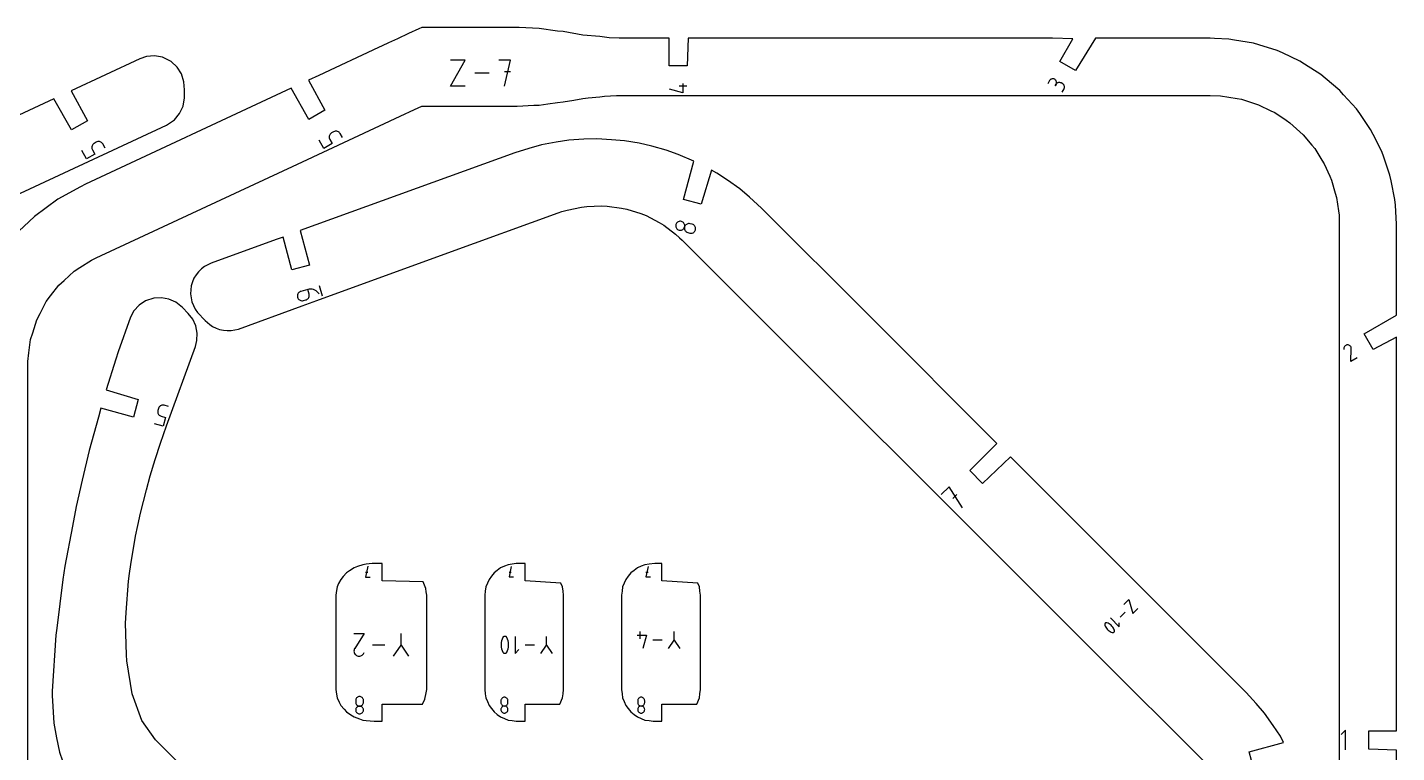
# Model space of a CAD drawing. Extents: x 8 to 595, y 8 to 396.
# Drawn here: x 387.6 to 594.9, y 114.1 to 224 of the extents above; entities that cross this region are included whole.
import ezdxf

# ---------------------------------------------------------------- set-up
doc = ezdxf.new("R2010")
doc.units = 0
doc.layers.add('Layer_1', color=7, linetype='CONTINUOUS')

msp = doc.modelspace()

# ---------------------------------------------------------------- linework, layer by layer
at = {"layer": 'Layer_1', "color": 5}
for points in [[(594.872172, 95.67506), (594.872172, 114.488762), (590.661533, 114.638763), (590.661533, 117.388768), (594.859662, 117.388768), (594.872186, 121.836312), (594.872186, 141.830387), (594.872186, 147.99757), (594.872186, 167.991642), (594.872186, 174.158818), (594.872186, 177.042177), (591.332308, 175.171633), (589.957307, 177.553193), (594.872186, 180.39081), (594.872186, 194.152901), (594.67825, 197.049538), (594.620521, 197.911952), (594.042262, 200.756911), (593.870096, 201.603934), (592.917808, 204.346421), (592.634273, 205.162954), (591.324945, 207.754053), (590.935112, 208.525494), (589.292102, 210.918953), (588.802919, 211.63155), (586.855558, 213.784648), (586.275771, 214.425695), (584.058764, 216.300042), (583.398706, 216.858084), (580.951698, 218.420198), (580.223145, 218.885286), (577.589737, 220.107326), (576.805699, 220.471149), (574.032911, 221.331281), (573.207383, 221.587359), (570.344701, 222.07023), (569.492408, 222.214002), (567.317063, 222.323144), (566.669409, 222.355635), (561.043052, 222.355635), (549.275296, 222.355635), (546.264496, 217.440774), (543.882922, 218.815778), (545.877118, 222.269807), (542.802293, 222.355635), (537.175925, 222.355635), (518.935169, 222.355635), (513.308801, 222.355635), (495.068042, 222.355635), (490.848263, 222.355635), (487.642871, 222.355635), (487.49287, 218.145017), (484.742875, 218.145017), (484.742875, 222.343146), (477.167703, 222.355635), (475.675901, 222.412199), (474.273825, 222.588694), (471.692186, 222.81904), (468.712223, 223.347282), (467.870986, 223.427769), (465.07785, 223.82415), (464.093642, 223.86691), (462.034637, 223.986802), (460.582385, 223.986802), (456.926359, 223.986802), (453.585913, 223.986802), (449.073003, 223.986802), (447.333795, 223.986802), (446.867119, 223.769176), (445.308127, 223.042218), (443.618696, 222.254412), (442.28454, 221.632292), (441.320684, 221.182836), (440.738001, 220.911126), (431.719713, 216.705828), (430.163237, 215.980034), (432.618319, 211.427705), (430.236752, 210.052704), (427.524907, 214.749746), (396.403085, 200.23741), (395.63712, 199.849168), (392.218664, 197.933588), (388.691303, 195.355601), (385.504573, 192.367002)], [(365.843013, 189.219416), (408.64832, 209.179872), (409.852513, 209.98387), (410.653149, 210.936158), (411.180414, 212.062962), (411.398491, 213.287715), (411.404417, 214.521576), (411.31175, 215.751949), (410.935653, 216.925478), (410.270833, 217.962539), (409.362151, 218.793602), (408.075363, 219.455449), (406.858029, 219.673674), (405.62554, 219.571784), (404.61366, 219.232035), (394.233859, 214.391846), (396.688942, 209.83952), (394.307374, 208.464516), (391.595529, 213.161562), (360.553918, 198.686628)], [(387.665965, 110.020419), (387.665965, 172.825897), (387.677398, 173.349726), (387.822196, 174.663954), (388.090279, 176.700254), (388.410943, 177.717267), (389.028551, 179.676072), (389.520948, 180.621943), (390.46932, 182.443755), (391.118484, 183.289751), (392.368796, 184.919196), (393.155007, 185.639629), (394.669274, 187.027206), (395.568642, 187.600159), (397.300855, 188.703708), (398.001302, 189.049123), (428.499533, 203.270693), (444.800787, 210.87208), (445.467212, 211.182849), (446.213108, 211.530652), (447.333781, 212.05325), (447.998361, 212.05325), (449.553399, 212.05325), (450.233663, 212.05325), (452.140879, 212.05325), (452.773692, 212.05325), (455.061734, 212.05325), (455.571629, 212.05325), (458.277074, 212.05325), (461.744061, 212.05325), (464.2653, 212.180892), (465.077836, 212.215888), (466.369782, 212.399234), (467.870971, 212.612269), (468.712209, 212.692755), (470.314081, 212.976696), (471.692172, 213.220994), (472.489422, 213.292135), (474.27381, 213.451344), (474.977016, 213.557925), (476.776575, 213.669569), (481.387458, 213.684385), (495.068028, 213.684385), (500.694396, 213.684385), (518.935155, 213.684385), (524.561523, 213.684385), (542.802279, 213.684385), (548.428647, 213.684385), (566.669395, 213.684385), (568.211098, 213.603578), (570.737427, 213.220073), (571.394515, 213.104211), (573.351479, 212.468353), (573.986045, 212.262165), (575.835479, 211.360151), (576.435162, 211.067663), (578.141044, 209.917022), (578.694199, 209.543921), (580.223368, 208.167043), (580.719204, 207.720603), (582.041842, 206.144321), (582.470735, 205.633221), (583.561129, 203.888191), (583.914704, 203.322378), (584.751623, 201.442563), (585.023011, 200.833037), (585.590204, 198.855079), (585.774107, 198.213711), (586.060481, 196.176046), (586.153326, 195.515339), (586.189242, 194.486484), (586.200883, 188.012782), (586.200883, 168.106506), (586.200883, 161.966409), (586.200883, 142.06013), (586.200883, 135.920033), (586.200883, 116.013757), (586.200883, 109.87366)], [(573.265592, 111.587428), (572.553837, 114.243727), (577.749736, 115.635959), (577.277798, 116.595554), (576.190112, 118.227928), (574.889888, 120.067685), (573.609838, 121.554027), (572.109724, 123.23477), (536.432402, 158.913942), (532.195575, 154.889248), (530.251028, 156.833795), (534.37295, 160.955718), (515.035019, 180.311325), (498.742041, 196.604303), (496.915804, 198.248061), (495.429462, 199.528112), (493.589709, 200.828331), (491.957331, 201.916022), (491.145868, 202.361205), (489.605509, 197.192065), (486.949212, 197.903818), (488.512041, 203.736379), (486.143448, 204.731486), (484.29507, 205.38817), (482.126825, 205.999683), (480.211758, 206.424247), (477.988214, 206.786369), (476.03548, 206.972372), (473.785247, 207.080459), (471.824463, 207.025086), (469.576456, 206.87774), (467.637334, 206.581826), (465.420458, 206.180952), (463.532404, 205.648992), (461.375157, 204.999729), (428.914356, 193.186357), (430.31811, 187.947476), (427.661818, 187.235723), (426.326962, 192.21746), (425.281783, 191.864209), (415.416685, 188.273611), (414.416142, 187.768764), (413.962445, 187.388056), (413.493488, 186.972252), (413.153773, 186.487097), (412.802735, 185.967878), (412.600172, 185.411329), (412.389029, 184.821219), (412.330992, 184.197161), (412.279373, 183.607151), (412.378093, 182.988224), (412.480937, 182.404952), (412.730224, 181.829916), (412.980526, 181.293139), (413.364774, 180.79799), (414.508701, 179.578015), (415.20748, 178.97988), (415.650927, 178.669375), (416.202624, 178.406228), (416.711316, 178.22108), (417.308059, 178.088786), (417.847343, 178.041605), (418.45856, 178.046938), (418.991677, 178.140947), (419.586021, 178.283638), (429.20481, 181.782488), (431.417034, 182.587675), (451.259375, 189.809694), (467.963781, 195.889594), (468.487964, 196.067533), (469.301707, 196.291019), (471.460887, 196.769699), (472.300027, 196.858958), (474.509532, 196.955423), (475.35208, 196.908107), (477.544764, 196.619432), (478.368637, 196.436783), (480.477882, 195.771743), (481.261485, 195.458552), (483.223204, 194.437344), (483.946005, 194.001817), (485.700587, 192.655477), (486.343643, 192.109024), (486.743517, 191.726233), (548.10542, 130.364329), (567.088014, 111.381735)], [(487.085566, 35.974316), (407.003436, 116.056445), (404.940332, 118.998162), (403.484383, 123.02456), (402.663458, 127.992073), (402.588603, 128.906832), (402.48441, 133.741914), (402.490461, 134.486557), (402.542529, 135.351353), (402.937389, 140.100743), (403.061039, 141.251675), (403.263247, 142.59006), (403.996493, 146.885204), (404.307973, 148.506275), (404.744825, 150.394162), (405.620938, 153.906904), (406.193632, 156.031485), (406.953786, 158.505975), (407.756613, 160.977803), (408.661149, 163.600367), (413.051372, 175.662377), (413.266651, 176.542823), (413.317404, 177.652768), (413.108514, 178.745067), (412.651042, 179.759549), (411.969897, 180.640275), (411.071148, 181.54052), (410.078807, 182.339222), (409.038447, 182.808667), (407.914339, 183.015647), (406.772843, 182.947292), (405.471806, 182.533679), (404.517168, 181.902455), (403.741985, 181.061496), (403.191906, 180.060903), (401.366996, 174.82857), (400.987783, 173.705781), (399.555504, 169.052983), (404.361026, 167.610063), (403.649276, 164.953768), (398.738071, 166.269718), (398.348777, 164.950219), (396.973778, 159.860636), (395.910054, 155.372586), (394.988148, 151.388628), (394.413916, 148.400024), (393.300985, 142.372519), (392.990693, 140.326357), (392.045249, 132.972304), (391.931546, 131.919531), (391.357019, 123.413607), (391.353814, 122.768074), (391.595283, 118.555196), (392.028074, 116.371016), (392.467348, 114.154185), (392.922483, 112.883244)]]:
    msp.add_lwpolyline(points, dxfattribs=at)
at = {"layer": 'Layer_1', "color": 1}
for points in [[(453.854617, 215.061143), (451.664209, 215.061143), (453.854617, 219.006056), (451.664209, 219.006056)], [(459.847433, 215.061143), (460.724438, 219.006056), (458.970184, 219.006056)], [(457.491332, 217.033591), (455.334326, 217.033591)], [(460.724438, 217.249318), (459.847433, 217.249318)], [(544.245905, 214.169811), (544.526237, 214.655374), (544.526237, 214.655374), (544.568817, 214.74721), (544.593688, 214.842421), (544.601414, 214.938821), (544.592629, 215.034251), (544.5679, 215.126513), (544.527849, 215.213479), (544.473062, 215.292974), (544.404137, 215.362824), (544.321671, 215.420853), (544.078555, 215.56122), (544.078555, 215.56122), (543.987097, 215.603595), (543.892164, 215.62836), (543.795937, 215.636086), (543.700595, 215.627267), (543.608309, 215.602537), (543.521268, 215.562423), (543.441642, 215.507537), (543.371609, 215.4384), (543.313355, 215.35561), (543.172992, 215.112493), (543.313355, 215.35561), (543.313355, 215.35561), (543.355935, 215.447463), (543.380771, 215.542678), (543.388461, 215.63912), (543.379607, 215.734568), (543.354771, 215.826918), (543.314551, 215.913994), (543.259528, 215.993619), (543.190313, 216.063639), (543.10747, 216.121882), (543.10747, 216.121882), (543.016013, 216.164258), (542.921077, 216.189023), (542.824853, 216.196749), (542.729508, 216.187929), (542.637224, 216.1632), (542.55018, 216.123106), (542.470558, 216.0682), (542.400525, 215.999063), (542.342271, 215.916273), (542.061936, 215.430709)], [(486.835821, 215.505604), (486.835821, 214.069989), (484.825094, 214.643317)], [(487.410616, 215.075268), (486.262321, 215.075268)], [(435.309978, 207.283), (434.947196, 207.911364), (434.947196, 207.911364), (434.871941, 208.018291), (434.781383, 208.107625), (434.678337, 208.178618), (434.565614, 208.230508), (434.446026, 208.262505), (434.322388, 208.273864), (434.197518, 208.263846), (434.074233, 208.231672), (433.95534, 208.176551), (433.64231, 207.995833), (433.64231, 207.995833), (433.535185, 207.920448), (433.445802, 207.829887), (433.374879, 207.7269), (433.323148, 207.614311), (433.291328, 207.494917), (433.280145, 207.371494), (433.290305, 207.246868), (433.322548, 207.123837), (433.377603, 207.005194), (433.740389, 206.37683), (432.480291, 205.649314), (431.754723, 206.906043)], [(399.380618, 205.694812), (399.017836, 206.323176), (399.017836, 206.323176), (398.942585, 206.430103), (398.852027, 206.519437), (398.748977, 206.59043), (398.636254, 206.642299), (398.516666, 206.674331), (398.393035, 206.685691), (398.268165, 206.675637), (398.144873, 206.643463), (398.02598, 206.588342), (397.712957, 206.407624), (397.712957, 206.407624), (397.605825, 206.332239), (397.516442, 206.241678), (397.445519, 206.138691), (397.393788, 206.026102), (397.361968, 205.906708), (397.350785, 205.783285), (397.360945, 205.658659), (397.393188, 205.535628), (397.448243, 205.416985), (397.811029, 204.788621), (396.550931, 204.061105), (395.825363, 205.317834)], [(432.263375, 183.265278), (431.840538, 184.843321)], [(431.751581, 183.597278), (431.751581, 183.597278), (431.62319, 183.777684), (431.472953, 183.934606), (431.303932, 184.066808), (431.119226, 184.173092), (430.9219, 184.252238), (430.715047, 184.303043), (430.501751, 184.324292), (430.285082, 184.314773), (430.068132, 184.273271), (429.015576, 183.991236), (429.015576, 183.991236), (428.892517, 183.946171), (428.782534, 183.881832), (428.687091, 183.800728), (428.607648, 183.705365), (428.545664, 183.598246), (428.502601, 183.481879), (428.479916, 183.358765), (428.479076, 183.231417), (428.501531, 183.102336), (428.501531, 183.102336), (428.54655, 182.979578), (428.610923, 182.869854), (428.692125, 182.774634), (428.787615, 182.695358), (428.894877, 182.633497), (429.011385, 182.590526), (429.134622, 182.567903), (429.262062, 182.567095), (429.391175, 182.589563), (429.742094, 182.683592), (429.742094, 182.683592), (429.865138, 182.728687), (429.975079, 182.793103), (430.070467, 182.874307), (430.149855, 182.96977), (430.211779, 183.076959), (430.254802, 183.193351), (430.277474, 183.316418), (430.278337, 183.443623), (430.255942, 183.57244), (430.068149, 184.273289)], [(588.919886, 173.908875), (587.948823, 173.348241), (588.012126, 175.310814), (588.012126, 175.310814), (588.012429, 175.312931), (588.012687, 175.314695), (588.012902, 175.316459), (588.013053, 175.318575), (588.013159, 175.320692), (588.013202, 175.322809), (588.013226, 175.324925), (588.01318, 175.327042), (588.013096, 175.329159), (588.013096, 175.329159), (588.004206, 175.430099), (587.978241, 175.525042), (587.936815, 175.612464), (587.881499, 175.690773), (587.81391, 175.75844), (587.735664, 175.813882), (587.648352, 175.85557), (587.553613, 175.881923), (587.453015, 175.891412), (587.453015, 175.891412), (587.35216, 175.881887), (587.257269, 175.855499), (587.169915, 175.813836), (587.091669, 175.758433), (587.024101, 175.690812), (586.968785, 175.612556), (586.927274, 175.525169), (586.901169, 175.430236), (586.891961, 175.329271), (586.89884, 175.170151)], [(408.980771, 166.568431), (408.309537, 166.74829), (408.309537, 166.74829), (408.186164, 166.769738), (408.064324, 166.768913), (407.946473, 166.747195), (407.834996, 166.705993), (407.732331, 166.646684), (407.640892, 166.570661), (407.563111, 166.479309), (407.501421, 166.374016), (407.458234, 166.256162), (407.368626, 165.921793), (407.368626, 165.921793), (407.347123, 165.798189), (407.347934, 165.676315), (407.369639, 165.558556), (407.410856, 165.447273), (407.470165, 165.344859), (407.546168, 165.253689), (407.637447, 165.176179), (407.742626, 165.114705), (407.860255, 165.071647), (408.531492, 164.891785), (408.17081, 163.545724), (406.828354, 163.905426)], [(529.162186, 151.170557), (527.116986, 154.385062), (525.947519, 153.215596)], [(528.288101, 153.213947), (527.703449, 152.629295)], [(439.133078, 142.344534), (438.768447, 140.704351), (439.497815, 140.704351)], [(438.768447, 141.434749), (439.133078, 141.434749)], [(460.861533, 142.305295), (460.514346, 140.743594), (461.208818, 140.743594)], [(460.514346, 141.439042), (460.861533, 141.439042)], [(481.568833, 142.305295), (481.221646, 140.743594), (481.916118, 140.743594)], [(481.221646, 141.439042), (481.568833, 141.439042)], [(553.590984, 136.54041), (554.334851, 137.284277), (554.930684, 135.200711), (555.674551, 135.944578)], [(553.025794, 134.635526), (553.758319, 135.368051)], [(551.555811, 134.505238), (552.895511, 133.165538), (552.895429, 133.761286)], [(437.045191, 132.155829), (438.571734, 132.155829), (437.161156, 129.884977), (437.161156, 129.884977), (437.159463, 129.882896), (437.15784, 129.880779), (437.156288, 129.878627), (437.154771, 129.87644), (437.153289, 129.874182), (437.151843, 129.871819), (437.150396, 129.869349), (437.148985, 129.866774), (437.147539, 129.864058), (437.147539, 129.864058), (437.089295, 129.739005), (437.05527, 129.60938), (437.044634, 129.478105), (437.056543, 129.348117), (437.09017, 129.222337), (437.144681, 129.103698), (437.219241, 128.995131), (437.313013, 128.89956), (437.425171, 128.81992), (437.425171, 128.81992), (437.55057, 128.762506), (437.680396, 128.729002), (437.811745, 128.718666), (437.941716, 128.730734), (438.067407, 128.764453), (438.185912, 128.819073), (438.294335, 128.893838), (438.389768, 128.987994), (438.469309, 129.100784), (438.569544, 129.293059)], [(444.175729, 130.243089), (444.175729, 132.15591)], [(461.422089, 131.726149), (461.422089, 129.148243), (461.995191, 129.721507)], [(466.198073, 130.291617), (466.198073, 131.72623)], [(479.901125, 131.898972), (481.332507, 131.898972), (480.760859, 129.894167)], [(480.330184, 132.472073), (480.330184, 131.327161)], [(482.29898, 131.183118), (483.708536, 131.183118)], [(484.675574, 129.894086), (485.535307, 131.13761), (486.395203, 129.894086)], [(485.535307, 131.037541), (485.535307, 132.472154)], [(439.860626, 130.437194), (441.740035, 130.437194)], [(443.029417, 128.718482), (444.175729, 130.376517), (445.322257, 128.718482)], [(462.961746, 130.437194), (464.371301, 130.437194)], [(465.338339, 129.148162), (466.198073, 130.39169), (467.057968, 129.148162)], [(587.150593, 114.527328), (587.150593, 117.500207), (586.489696, 116.839116)]]:
    msp.add_lwpolyline(points, dxfattribs=at)
for points in [[(486.60223, 194.591106), (486.60223, 194.591106), (486.481148, 194.612133), (486.361524, 194.611267), (486.245751, 194.589892), (486.136224, 194.549363), (486.035324, 194.491069), (485.945456, 194.416368), (485.869024, 194.326615), (485.808383, 194.223218), (485.765956, 194.107522), (485.765956, 194.107522), (485.74485, 193.986112), (485.745656, 193.866243), (485.766986, 193.7503), (485.807455, 193.640669), (485.865677, 193.539735), (485.940265, 193.449876), (486.029838, 193.373473), (486.133004, 193.312914), (486.248378, 193.27058), (486.248378, 193.27058), (486.370015, 193.249411), (486.490076, 193.250175), (486.606176, 193.271488), (486.715942, 193.311971), (486.816985, 193.370258), (486.906942, 193.444949), (486.983437, 193.534664), (487.044068, 193.638052), (487.086483, 193.7537), (487.086483, 193.7537), (487.107574, 193.875061), (487.106746, 193.994907), (487.085368, 194.110852), (487.044802, 194.220516), (486.986425, 194.321509), (486.911607, 194.411454), (486.82172, 194.487961), (486.718125, 194.54865)], [(487.899537, 192.828142), (487.899537, 192.828142), (488.021115, 192.806989), (488.140999, 192.8078), (488.256854, 192.829178), (488.366326, 192.869741), (488.467055, 192.928113), (488.55673, 193.002871), (488.632985, 193.092646), (488.693452, 193.196069), (488.735801, 193.311737), (488.735801, 193.311737), (488.756957, 193.433082), (488.756301, 193.552882), (488.735168, 193.668762), (488.694896, 193.778346), (488.636834, 193.879254), (488.56231, 193.969119), (488.472667, 194.045561), (488.369245, 194.106207), (488.253385, 194.148674), (487.924458, 194.23681), (487.924458, 194.23681), (487.802825, 194.257984), (487.682787, 194.257233), (487.566714, 194.235932), (487.456985, 194.195461), (487.355965, 194.137197), (487.266023, 194.062521), (487.189556, 193.972783), (487.128917, 193.869388), (487.086495, 193.753688), (487.086495, 193.753688), (487.065389, 193.632277), (487.066212, 193.512401), (487.087585, 193.39645), (487.128139, 193.286799), (487.186503, 193.185824), (487.261303, 193.095906), (487.351166, 193.019424), (487.45472, 192.95876), (487.570593, 192.916296)], [(550.855948, 133.770032), (550.855948, 133.770032), (550.813162, 133.750544), (550.77544, 133.724397), (550.743265, 133.692557), (550.717145, 133.65596), (550.697531, 133.615591), (550.684921, 133.572399), (550.679815, 133.52733), (550.682659, 133.481381), (550.693971, 133.43548), (550.693971, 133.43548), (550.763164, 133.263079), (550.848746, 133.100092), (550.949734, 132.947497), (551.065145, 132.806288), (551.193974, 132.677459), (551.335239, 132.561993), (551.487943, 132.460895), (551.651097, 132.375146), (551.82372, 132.305731), (551.82372, 132.305731), (551.842481, 132.300096), (551.861594, 132.29586), (551.880932, 132.293046), (551.900386, 132.291647), (551.919851, 132.291654), (551.939196, 132.293089), (551.958316, 132.295945), (551.977103, 132.300213), (551.995427, 132.305916), (551.995427, 132.305916), (552.03871, 132.3254), (552.076816, 132.351533), (552.10921, 132.383428), (552.135522, 132.420017), (552.155243, 132.460393), (552.167881, 132.503613), (552.172947, 132.548742), (552.170003, 132.59479), (552.158539, 132.640844), (552.158539, 132.640844), (552.089126, 132.812966), (552.003372, 132.97575), (551.90227, 133.12821), (551.786811, 133.269347), (551.657984, 133.398174), (551.516772, 133.513708), (551.364175, 133.614947), (551.201186, 133.700906), (551.02879, 133.770593), (551.02879, 133.770593), (551.010054, 133.776253), (550.991043, 133.780491), (550.971818, 133.783317), (550.952455, 133.784709), (550.933016, 133.784677), (550.913576, 133.783198), (550.894193, 133.780279), (550.874926, 133.775929)], [(460.041374, 131.692145), (460.041374, 131.692145), (459.981461, 131.714543), (459.920015, 131.725669), (459.858423, 131.725983), (459.798081, 131.715933), (459.74037, 131.695973), (459.686684, 131.666554), (459.63841, 131.62814), (459.596937, 131.581175), (459.563656, 131.526117), (459.563656, 131.526117), (459.464356, 131.293686), (459.389885, 131.054527), (459.340235, 130.810546), (459.31541, 130.563651), (459.31541, 130.315751), (459.340235, 130.06875), (459.389885, 129.824557), (459.464356, 129.585074), (459.563656, 129.352209), (459.563656, 129.352209), (459.576286, 129.32871), (459.590601, 129.306242), (459.606498, 129.284916), (459.623868, 129.264843), (459.642601, 129.246136), (459.662596, 129.228902), (459.683738, 129.213253), (459.705921, 129.199301), (459.729038, 129.187151), (459.729038, 129.187151), (459.789427, 129.164266), (459.851234, 129.152759), (459.913086, 129.152159), (459.973605, 129.162033), (460.031425, 129.181912), (460.085168, 129.211341), (460.133463, 129.249864), (460.174935, 129.29702), (460.208213, 129.352361), (460.208213, 129.352361), (460.307033, 129.584746), (460.381148, 129.823869), (460.430558, 130.067826), (460.45526, 130.314707), (460.45526, 130.562607), (460.430558, 130.809622), (460.381148, 131.053839), (460.307033, 131.293358), (460.208213, 131.526269), (460.208213, 131.526269), (460.195633, 131.549722), (460.181419, 131.572077), (460.165643, 131.593268), (460.148354, 131.613225), (460.129618, 131.631883), (460.109492, 131.64917), (460.088036, 131.66502), (460.06531, 131.679364)], [(438.481342, 122.027382), (438.481342, 122.027382), (438.47192, 122.132337), (438.444756, 122.231047), (438.401516, 122.321881), (438.343861, 122.403213), (438.273457, 122.473413), (438.191969, 122.530848), (438.101058, 122.573891), (438.002386, 122.60091), (437.897622, 122.61028), (437.897622, 122.61028), (437.792854, 122.60091), (437.694182, 122.573891), (437.603271, 122.530848), (437.521783, 122.473413), (437.451379, 122.403213), (437.393725, 122.321881), (437.350485, 122.231047), (437.323321, 122.132337), (437.313898, 122.027382), (437.313898, 121.73659), (437.313898, 121.73659), (437.323317, 121.631583), (437.350467, 121.532734), (437.39369, 121.441704), (437.451326, 121.360138), (437.521713, 121.289692), (437.603197, 121.232023), (437.694115, 121.188783), (437.792812, 121.161626), (437.897622, 121.152207), (437.897622, 121.152207), (438.002432, 121.161633), (438.101125, 121.188804), (438.192043, 121.232062), (438.273528, 121.289748), (438.343914, 121.360205), (438.401551, 121.441778), (438.444773, 121.532805), (438.471923, 121.631625), (438.481342, 121.73659)], [(460.347793, 121.963458), (460.347793, 121.963458), (460.339192, 122.059245), (460.314403, 122.14933), (460.274941, 122.232226), (460.222324, 122.30645), (460.158073, 122.370515), (460.083707, 122.42293), (460.000737, 122.462212), (459.910691, 122.486871), (459.815077, 122.495423), (459.815077, 122.495423), (459.719464, 122.486871), (459.629417, 122.462212), (459.546448, 122.42293), (459.472082, 122.370515), (459.407831, 122.30645), (459.355214, 122.232226), (459.315752, 122.14933), (459.290962, 122.059245), (459.282362, 121.963458), (459.282362, 121.698078), (459.282362, 121.698078), (459.290959, 121.602249), (459.315735, 121.512037), (459.355182, 121.428961), (459.407781, 121.354522), (459.472019, 121.290235), (459.546381, 121.237604), (459.629354, 121.198142), (459.719425, 121.17336), (459.815077, 121.164762), (459.815077, 121.164762), (459.91073, 121.173363), (460.000797, 121.19816), (460.083771, 121.237636), (460.158136, 121.290284), (460.222373, 121.354585), (460.274973, 121.429028), (460.31442, 121.5121), (460.339196, 121.602288), (460.347793, 121.698078)], [(481.055093, 121.963458), (481.055093, 121.963458), (481.046492, 122.059245), (481.021703, 122.14933), (480.982241, 122.232229), (480.929624, 122.30645), (480.865373, 122.370515), (480.791007, 122.422934), (480.708037, 122.462212), (480.617991, 122.486871), (480.522377, 122.495423), (480.522377, 122.495423), (480.426764, 122.486871), (480.336717, 122.462212), (480.253748, 122.422934), (480.179382, 122.370515), (480.115131, 122.30645), (480.062514, 122.232229), (480.023052, 122.14933), (479.998262, 122.059245), (479.989662, 121.963458), (479.989662, 121.698078), (479.989662, 121.698078), (479.998259, 121.602249), (480.023035, 121.51204), (480.062482, 121.428961), (480.115081, 121.354522), (480.179319, 121.290235), (480.253681, 121.237604), (480.336658, 121.198142), (480.426725, 121.17336), (480.522377, 121.164762), (480.522377, 121.164762), (480.61803, 121.173363), (480.708101, 121.19816), (480.791074, 121.237639), (480.865436, 121.290284), (480.929673, 121.354585), (480.982273, 121.429028), (481.02172, 121.5121), (481.046496, 121.602288), (481.055093, 121.698078)], [(437.313898, 120.567661), (437.313898, 120.567661), (437.323317, 120.46314), (437.350467, 120.364659), (437.39369, 120.273889), (437.451326, 120.192503), (437.521713, 120.12217), (437.603197, 120.064561), (437.694115, 120.021339), (437.792812, 119.994182), (437.897622, 119.98476), (437.897622, 119.98476), (438.002432, 119.994182), (438.101125, 120.021339), (438.192043, 120.064561), (438.273528, 120.12217), (438.343914, 120.192503), (438.401551, 120.273889), (438.444773, 120.364659), (438.471923, 120.46314), (438.481342, 120.567661), (438.481342, 120.567661), (438.47192, 120.672673), (438.444756, 120.771535), (438.401516, 120.862591), (438.343861, 120.944181), (438.273457, 121.014652), (438.191969, 121.072349), (438.101058, 121.11561), (438.002386, 121.142781), (437.897622, 121.152207), (437.897622, 121.152207), (437.792854, 121.142781), (437.694182, 121.11561), (437.603271, 121.072349), (437.521783, 121.014652), (437.451379, 120.944181), (437.393725, 120.862591), (437.350485, 120.771535), (437.323321, 120.672673)], [(459.282362, 120.631295), (459.282362, 120.631295), (459.290959, 120.535904), (459.315735, 120.446031), (459.355182, 120.363195), (459.407781, 120.288921), (459.472019, 120.224733), (459.546381, 120.172155), (459.629354, 120.132715), (459.719425, 120.107932), (459.815077, 120.099331), (459.815077, 120.099331), (459.91073, 120.107932), (460.000797, 120.132715), (460.083771, 120.172155), (460.158136, 120.224733), (460.222373, 120.288921), (460.274973, 120.363195), (460.31442, 120.446031), (460.339196, 120.535904), (460.347793, 120.631295), (460.347793, 120.631295), (460.339192, 120.727131), (460.314403, 120.817354), (460.274941, 120.900451), (460.222324, 120.974912), (460.158073, 121.039226), (460.083707, 121.091882), (460.000737, 121.131361), (459.910691, 121.156162), (459.815077, 121.164762), (459.815077, 121.164762), (459.719464, 121.156162), (459.629417, 121.131361), (459.546448, 121.091882), (459.472082, 121.039226), (459.407831, 120.974912), (459.355214, 120.900451), (459.315752, 120.817354), (459.290962, 120.727131)], [(479.989662, 120.631295), (479.989662, 120.631295), (479.998259, 120.535904), (480.023035, 120.446031), (480.062482, 120.363195), (480.115081, 120.288921), (480.179319, 120.224733), (480.253681, 120.172155), (480.336658, 120.132715), (480.426725, 120.107932), (480.522377, 120.099331), (480.522377, 120.099331), (480.61803, 120.107932), (480.708101, 120.132715), (480.791074, 120.172155), (480.865436, 120.224733), (480.929673, 120.288921), (480.982273, 120.363195), (481.02172, 120.446031), (481.046496, 120.535904), (481.055093, 120.631295), (481.055093, 120.631295), (481.046492, 120.727131), (481.021703, 120.817354), (480.982241, 120.900451), (480.929624, 120.974915), (480.865373, 121.039226), (480.791007, 121.091882), (480.708037, 121.131361), (480.617991, 121.156162), (480.522377, 121.164762), (480.522377, 121.164762), (480.426764, 121.156162), (480.336717, 121.131361), (480.253748, 121.091882), (480.179382, 121.039226), (480.115131, 120.974915), (480.062514, 120.900451), (480.023052, 120.817354), (479.998262, 120.727131)]]:
    msp.add_lwpolyline(points, close=True, dxfattribs=at)
at = {"layer": 'Layer_1', "color": 5}
for points in [[(448.07295, 136.0187), (448.07295, 137.970295), (447.996302, 138.474495), (447.919933, 138.976886), (447.505507, 139.999444), (441.308101, 140.149442), (441.308101, 142.74372), (439.805127, 142.74372), (438.894008, 142.639841), (438.378539, 142.581068), (437.56333, 142.288637), (437.049192, 142.104201), (436.375072, 141.656237), (435.907638, 141.345616), (435.406598, 140.780113), (435.031722, 140.357006), (434.72391, 139.713486), (434.481047, 139.205747), (434.397058, 138.653159), (434.293267, 137.970295), (434.293267, 124.970275), (434.293267, 123.650018), (434.397742, 122.962659), (434.48105, 122.414566), (434.791594, 121.765324), (435.031719, 121.263307), (435.538265, 120.691592), (435.907638, 120.274697), (436.590919, 119.820644), (437.049192, 119.516112), (437.877789, 119.218876), (438.378539, 119.039245), (438.88819, 118.981135), (439.493941, 118.912072), (440.110505, 118.876593), (441.308101, 118.876593), (441.308101, 121.470871), (447.433763, 121.470871), (447.781672, 122.198246), (447.996302, 123.145818), (448.07295, 123.650018)], [(460.384658, 142.581068), (459.809027, 142.342636), (459.233396, 142.104204), (458.739095, 141.724908), (458.244793, 141.345616), (457.8655, 140.851311), (457.486204, 140.357009), (457.247769, 139.781378), (457.009333, 139.205747), (456.928008, 138.588023), (456.846685, 137.970295), (456.846685, 136.538267), (456.846685, 123.650022), (456.928008, 123.032294), (457.00933, 122.414566), (457.247769, 121.838938), (457.486204, 121.263307), (457.8655, 120.769006), (458.244793, 120.274697), (458.739095, 119.895405), (459.233396, 119.516112), (459.809027, 119.27768), (460.384658, 119.039245), (461.002376, 118.957919), (461.620097, 118.876593), (462.938466, 118.876593), (462.938466, 121.470871), (468.226707, 121.470871), (468.617599, 122.414566), (468.698918, 123.032294), (468.78024, 123.650022), (468.78024, 125.082049), (468.78024, 137.970295), (468.698918, 138.588023), (468.617599, 139.205747), (468.379163, 139.781378), (462.938466, 140.149442), (462.938466, 142.74372), (461.620097, 142.74372), (461.002379, 142.662394)], [(483.645766, 142.74372), (482.566068, 142.74372), (481.709676, 142.662394), (481.091958, 142.581068), (480.516327, 142.342636), (479.940696, 142.104204), (479.446395, 141.724908), (478.952093, 141.345616), (478.5728, 140.851311), (478.193504, 140.357009), (477.955069, 139.781378), (477.71663, 139.205747), (477.635308, 138.588023), (477.553985, 137.970295), (477.553985, 125.082049), (477.553985, 123.650022), (477.635308, 123.032294), (477.71663, 122.414566), (477.955069, 121.838938), (478.193504, 121.263307), (478.5728, 120.769006), (478.952093, 120.274697), (479.446395, 119.895405), (479.940696, 119.516112), (480.516327, 119.27768), (481.091958, 119.039245), (481.709679, 118.957919), (482.327397, 118.876593), (483.645766, 118.876596), (483.645766, 121.470871), (488.934007, 121.470871), (489.324899, 122.414566), (489.406218, 123.032294), (489.48754, 123.650022), (489.48754, 136.538267), (489.48754, 137.970295), (489.406218, 138.588023), (489.324899, 139.205751), (489.086467, 139.781378), (483.645766, 140.149445)]]:
    msp.add_lwpolyline(points, close=True, dxfattribs=at)

doc.saveas('drawing.dxf')
